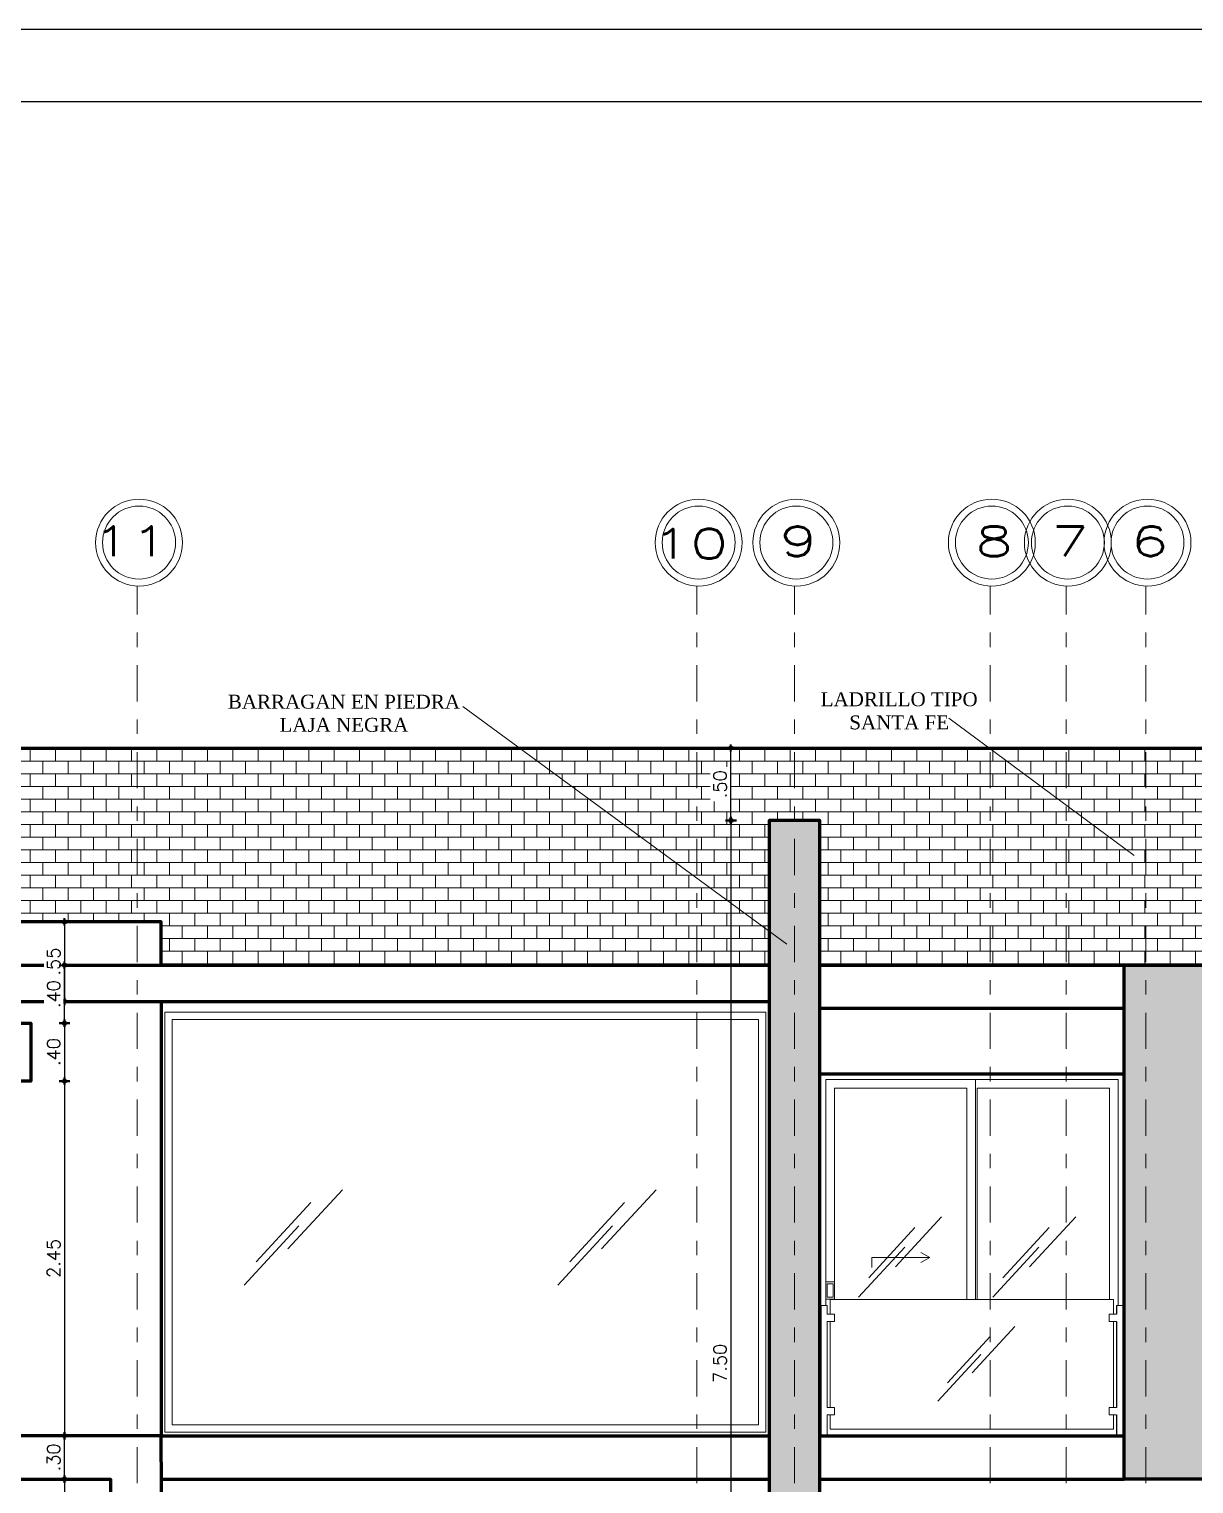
# Model space of a CAD drawing. Header units: metres. Extents: x -50 to 76, y -61 to 14.
# Drawn here: x -14.79 to -6.75, y -35.88 to -25.83 of the extents above; entities that cross this region are included whole.
import ezdxf

# ---------------------------------------------------------------- set-up
doc = ezdxf.new("R2010")
doc.units = ezdxf.units.M
doc.header["$MEASUREMENT"] = 0
doc.set_wipeout_variables(frame=1)
for name, pattern in [('CENTERX2', [4, 2.5, -0.5, 0.5, -0.5]), ('DASHDOT2', [0.5, 0.25, -0.125, 0, -0.125]), ('Wipeout_Contour', [1, 0, -1])]:
    doc.linetypes.add(name, pattern=pattern)
for name, color, linetype, lineweight in [('1 ACHURADO PLACAS', 45, 'Continuous', 15), ('1 CALCAS', 255, 'Continuous', 60), ('1 NIVELES', 145, 'Continuous', 18), ('1 PUERTAS', 251, 'Continuous', 18), ('1 VENTTANAS', 2, 'Continuous', 18), ('_TXT1', 7, 'Continuous', 0), ('achurados', 251, 'Continuous', 0), ('COTA10', 153, 'Continuous', 13), ('COTAS', 251, 'Continuous', 35), ('EJES', 251, 'CENTERX2', 0), ('F-PLANO 3', 81, 'Continuous', 20), ('Interior - Escaleras & Barandillas_Pluma_Nº__11', 171, 'Continuous', 18)]:
    doc.layers.add(name, color=color, linetype=linetype, lineweight=lineweight)
doc.layers.add('Interior - Escaleras & Barandillas', color=7, linetype='Continuous')
doc.layers.add('TEXT', color=4, linetype='Continuous')
doc.layers.add('Interior - Escaleras & Barandillas_Pluma_Nº__91', color=171, linetype='Continuous', lineweight=13, true_color=0xaaaaff)
doc.styles.add('ARIAL', font='CENTURY.TTF')
doc.styles.add('cotas', font='romans.shx')
doc.styles.add('ROMANS', font='romans', dxfattribs={"width": 0.7})
doc.dimstyles.new('COT-50', dxfattribs={"dimscale": 0.5, "dimtxt": 0.18, "dimasz": 0.05, "dimexe": 0.08, "dimexo": 0.1, "dimgap": 0.06, "dimtad": 1, "dimzin": 4, "dimdsep": 46, "dimtxsty": 'cotas', "dimblk1": 'COTA', "dimblk2": 'COTA', "dimsah": 1, "dimcen": 0.09, "dimse1": 1, "dimse2": 1, "dimclrd": 256, "dimclre": 253, "dimclrt": 14, "dimadec": 0, "dimazin": 0, "dimtfac": 1, "dimtix": 1, "dimtmove": 0, "dimatfit": 3, "dimldrblk": 'COTA', "dimfxl": 1, "dimtfill": 1, "dimtfillclr": 256, "dimtolj": 1, "dimtzin": 12, "dimarcsym": 0})

# ---------------------------------------------------------------- blocks, each defined once
blk = doc.blocks.new('FORMATO')
for p, q in [((-116.387, -6.272), (-56.387, -6.272)), ((-115.887, -6.772), (-56.887, -6.772))]:
    blk.add_line(p, q)
blk = doc.blocks.new('COTA')
for p, q in [((-1, 0), (1, 0)), ((0, 1.5), (0, -1.5))]:
    blk.add_line(p, q)
blk.add_circle((0, 0), 0.5)
blk = doc.blocks.new('*D726')
at = {"layer": 'COTAS', "lineweight": -2, "transparency": 16777216}
blk.add_line((-14.55, -32.021), (-14.55, -32.521), dxfattribs=at)
at = {"layer": 'Defpoints', "color": 0, "transparency": 16777216}
for p in [(-13.882, -31.996), (-14.55, -32.546), (-13.882, -32.546)]:
    blk.add_point(p, dxfattribs=at)
at = {"layer": 'COTAS', "lineweight": -2, "transparency": 16777216, "xscale": 0.025, "yscale": 0.025, "zscale": 0.025}
for p, rotation in [((-14.55, -31.996), 90), ((-14.55, -32.546), 270)]:
    blk.add_blockref('COTA', p, dxfattribs=dict(at, rotation=rotation))
at = {"layer": 'COTAS', "color": 14, "transparency": 16777216, "insert": (-14.625, -32.271), "char_height": 0.09, "attachment_point": 5, "rotation": 90, "style": 'cotas', "bg_fill": 3, "box_fill_scale": 1.25, "bg_fill_color": 256, "bg_fill_true_color": 13158600, "bg_fill_transparency": 0}
blk.add_mtext('\\A1;.55', dxfattribs=at)
blk = doc.blocks.new('*D727')
at = {"layer": 'COTAS', "lineweight": -2, "transparency": 16777216}
blk.add_line((-14.55, -32.671), (-14.55, -32.321), dxfattribs=at)
at = {"layer": 'Defpoints', "color": 0, "transparency": 16777216}
for p in [(-14.782, -32.296), (-14.55, -32.296), (-14.782, -32.696)]:
    blk.add_point(p, dxfattribs=at)
at = {"layer": 'COTAS', "lineweight": -2, "transparency": 16777216, "xscale": 0.025, "yscale": 0.025, "zscale": 0.025}
for p, rotation in [((-14.55, -32.296), 90), ((-14.55, -32.696), 270)]:
    blk.add_blockref('COTA', p, dxfattribs=dict(at, rotation=rotation))
at = {"layer": 'COTAS', "color": 14, "transparency": 16777216, "insert": (-14.625, -32.496), "char_height": 0.09, "attachment_point": 5, "rotation": 90, "style": 'cotas', "bg_fill": 3, "box_fill_scale": 1.25, "bg_fill_color": 256, "bg_fill_true_color": 13158600, "bg_fill_transparency": 0}
blk.add_mtext('\\A1;.40', dxfattribs=at)
blk = doc.blocks.new('*D728')
at = {"layer": 'COTAS', "lineweight": -2, "transparency": 16777216}
blk.add_line((-14.55, -32.721), (-14.55, -33.071), dxfattribs=at)
at = {"layer": 'Defpoints', "color": 0, "transparency": 16777216}
for p in [(-14.782, -32.696), (-14.782, -33.096), (-14.55, -33.096)]:
    blk.add_point(p, dxfattribs=at)
at = {"layer": 'COTAS', "lineweight": -2, "transparency": 16777216, "xscale": 0.025, "yscale": 0.025, "zscale": 0.025}
for p, rotation in [((-14.55, -32.696), 90), ((-14.55, -33.096), 270)]:
    blk.add_blockref('COTA', p, dxfattribs=dict(at, rotation=rotation))
at = {"layer": 'COTAS', "color": 14, "transparency": 16777216, "insert": (-14.625, -32.896), "char_height": 0.09, "attachment_point": 5, "rotation": 90, "style": 'cotas', "bg_fill": 3, "box_fill_scale": 1.25, "bg_fill_color": 256, "bg_fill_true_color": 13158600, "bg_fill_transparency": 0}
blk.add_mtext('\\A1;.40', dxfattribs=at)
blk = doc.blocks.new('*D729')
at = {"layer": 'COTAS', "lineweight": -2, "transparency": 16777216}
blk.add_line((-14.55, -33.121), (-14.55, -35.521), dxfattribs=at)
at = {"layer": 'Defpoints', "color": 0, "transparency": 16777216}
for p in [(-14.782, -33.096), (-14.782, -35.546), (-14.55, -35.546)]:
    blk.add_point(p, dxfattribs=at)
at = {"layer": 'COTAS', "lineweight": -2, "transparency": 16777216, "xscale": 0.025, "yscale": 0.025, "zscale": 0.025}
for p, rotation in [((-14.55, -33.096), 90), ((-14.55, -35.546), 270)]:
    blk.add_blockref('COTA', p, dxfattribs=dict(at, rotation=rotation))
at = {"layer": 'COTAS', "color": 14, "transparency": 16777216, "insert": (-14.625, -34.321), "char_height": 0.09, "attachment_point": 5, "rotation": 90, "style": 'cotas', "bg_fill": 3, "box_fill_scale": 1.25, "bg_fill_color": 256, "bg_fill_true_color": 13158600, "bg_fill_transparency": 0}
blk.add_mtext('\\A1;2.45', dxfattribs=at)
blk = doc.blocks.new('*D730')
at = {"layer": 'COTAS', "lineweight": -2, "transparency": 16777216}
blk.add_line((-14.55, -35.821), (-14.55, -35.571), dxfattribs=at)
at = {"layer": 'Defpoints', "color": 0, "transparency": 16777216}
for p in [(-13.882, -35.546), (-14.232, -35.846)]:
    blk.add_point(p, dxfattribs=at)
at = {"layer": 'COTAS', "lineweight": -2, "transparency": 16777216, "xscale": 0.025, "yscale": 0.025, "zscale": 0.025}
for p, rotation in [((-14.55, -35.546), 90), ((-14.55, -35.846), 270)]:
    blk.add_blockref('COTA', p, dxfattribs=dict(at, rotation=rotation))
at = {"layer": 'COTAS', "color": 14, "transparency": 16777216, "insert": (-14.625, -35.696), "char_height": 0.09, "attachment_point": 5, "rotation": 90, "style": 'cotas', "bg_fill": 3, "box_fill_scale": 1.25, "bg_fill_color": 256, "bg_fill_true_color": 13158600, "bg_fill_transparency": 0}
blk.add_mtext('\\A1;.30', dxfattribs=at)
at = {"layer": 'Defpoints', "color": 0, "transparency": 16777216}
blk.add_point((-14.55, -35.546), dxfattribs=at)
blk = doc.blocks.new('*D731')
at = {"layer": 'COTAS', "lineweight": -2, "transparency": 16777216}
blk.add_line((-14.55, -35.871), (-14.55, -38.771), dxfattribs=at)
at = {"layer": 'Defpoints', "color": 0, "transparency": 16777216}
for p in [(-14.232, -35.846), (-14.55, -38.796), (-14.232, -38.796)]:
    blk.add_point(p, dxfattribs=at)
at = {"layer": 'COTAS', "lineweight": -2, "transparency": 16777216, "xscale": 0.025, "yscale": 0.025, "zscale": 0.025}
for p, rotation in [((-14.55, -35.846), 90), ((-14.55, -38.796), 270)]:
    blk.add_blockref('COTA', p, dxfattribs=dict(at, rotation=rotation))
at = {"layer": 'COTAS', "color": 14, "transparency": 16777216, "insert": (-14.625, -37.321), "char_height": 0.09, "attachment_point": 5, "rotation": 90, "style": 'cotas', "bg_fill": 3, "box_fill_scale": 1.25, "bg_fill_color": 256, "bg_fill_true_color": 13158600, "bg_fill_transparency": 0}
blk.add_mtext('\\A1;2.95', dxfattribs=at)
blk = doc.blocks.new('*D733')
at = {"layer": 'COTAS', "lineweight": -2, "transparency": 16777216}
blk.add_line((-9.947, -31.321), (-9.947, -38.771), dxfattribs=at)
at = {"layer": 'Defpoints', "color": 0, "transparency": 16777216}
for p in [(-9.682, -31.296), (-9.947, -38.796), (-9.682, -38.796)]:
    blk.add_point(p, dxfattribs=at)
at = {"layer": 'COTAS', "lineweight": -2, "transparency": 16777216, "xscale": 0.025, "yscale": 0.025, "zscale": 0.025}
for p, rotation in [((-9.947, -31.296), 90), ((-9.947, -38.796), 270)]:
    blk.add_blockref('COTA', p, dxfattribs=dict(at, rotation=rotation))
at = {"layer": 'COTAS', "color": 14, "transparency": 16777216, "insert": (-10.022, -35.046), "char_height": 0.09, "attachment_point": 5, "rotation": 90, "style": 'cotas', "bg_fill": 3, "box_fill_scale": 1.25, "bg_fill_color": 256, "bg_fill_true_color": 13158600, "bg_fill_transparency": 0}
blk.add_mtext('\\A1;7.50', dxfattribs=at)
blk = doc.blocks.new('*D734')
at = {"layer": 'COTAS', "lineweight": -2, "transparency": 16777216}
blk.add_line((-9.947, -31.271), (-9.947, -30.821), dxfattribs=at)
at = {"layer": 'Defpoints', "color": 0, "transparency": 16777216}
for p in [(-9.947, -30.796), (-9.682, -30.796), (-9.682, -31.296)]:
    blk.add_point(p, dxfattribs=at)
at = {"layer": 'COTAS', "lineweight": -2, "transparency": 16777216, "xscale": 0.025, "yscale": 0.025, "zscale": 0.025}
for p, rotation in [((-9.947, -30.796), 90), ((-9.947, -31.296), 270)]:
    blk.add_blockref('COTA', p, dxfattribs=dict(at, rotation=rotation))
at = {"layer": 'COTAS', "color": 14, "transparency": 16777216, "insert": (-10.022, -31.046), "char_height": 0.09, "attachment_point": 5, "rotation": 90, "style": 'cotas', "bg_fill": 3, "box_fill_scale": 1.25, "bg_fill_color": 256, "bg_fill_true_color": 13158600, "bg_fill_transparency": 0}
blk.add_mtext('\\A1;.50', dxfattribs=at)

msp = doc.modelspace()

# ---------------------------------------------------------------- hatches: boundary and pattern name
at = {"layer": '1 ACHURADO PLACAS'}
h = msp.add_hatch(dxfattribs=at)
h.set_pattern_fill('BRICK', color=256, scale=0.35)
h.paths.add_polyline_path([(-15.482, -30.796), (-15.632, -30.796), (-15.632, -31.996), (-15.482, -31.996)])
h.paths.add_polyline_path([(-14.047, -30.796), (-15.482, -30.796), (-15.482, -31.996), (-14.047, -31.996)])
h.paths.add_polyline_path([(-10.182, -30.796), (-14.047, -30.796), (-14.047, -31.996), (-13.882, -31.996), (-13.882, -32.296), (-10.182, -32.296)])
h.paths.add_polyline_path([(-9.682, -31.296), (-9.507, -31.296), (-9.507, -30.796), (-10.182, -30.796), (-10.182, -32.296), (-9.682, -32.296)])
h.paths.add_polyline_path([(-8.157, -30.796), (-9.507, -30.796), (-9.507, -31.296), (-9.332, -31.296), (-9.332, -32.296), (-8.157, -32.296)])
h.paths.add_polyline_path([(-7.632, -30.796), (-8.157, -30.796), (-8.157, -32.296), (-7.632, -32.296)])
h.paths.add_polyline_path([(-7.082, -30.796), (-7.632, -30.796), (-7.632, -32.296), (-7.232, -32.296), (-7.082, -32.296)])
h.paths.add_polyline_path([(-5.257, -30.796), (-7.082, -30.796), (-7.082, -32.296), (-5.257, -32.296)])
h.paths.add_polyline_path([(-4.007, -30.796), (-5.257, -30.796), (-5.257, -32.296), (-4.007, -32.296)])
h.paths.add_polyline_path([(-3.932, -30.796), (-4.007, -30.796), (-4.007, -32.296), (-3.932, -32.296)])
h = msp.add_hatch(dxfattribs=at)
h.set_pattern_fill('AR-RSHKE', color=256, scale=0.008, angle=90)
h.paths.add_polyline_path([(-9.507, -31.296), (-9.682, -31.296), (-9.682, -38.796), (-9.507, -38.796)])
h.paths.add_polyline_path([(-9.332, -31.296), (-9.507, -31.296), (-9.507, -38.796), (-9.332, -38.796)])
h.paths.add_polyline_path([(-5.482, -32.696), (-5.257, -32.696), (-5.257, -32.296), (-7.082, -32.296), (-7.082, -35.846), (-5.257, -35.846), (-5.257, -35.546), (-5.482, -35.546)])
h.paths.add_polyline_path([(-7.082, -32.296), (-7.232, -32.296), (-7.232, -35.846), (-7.082, -35.846)])
h.paths.add_polyline_path([(-4.007, -32.296), (-5.257, -32.296), (-5.257, -32.696), (-4.007, -32.696)])
h.paths.add_polyline_path([(-3.082, -32.296), (-4.007, -32.296), (-4.007, -32.696), (-3.582, -32.696), (-3.582, -33.096), (-4.007, -33.096), (-4.007, -35.846), (-3.082, -35.846)])
h.paths.add_polyline_path([(-4.007, -33.096), (-5.032, -33.096), (-5.032, -35.546), (-5.257, -35.546), (-5.257, -35.846), (-4.007, -35.846)])
h.paths.add_polyline_path([(-2.932, -32.296), (-3.082, -32.296), (-3.082, -35.846), (-2.932, -35.846), (-2.932, -35.546), (-2.932, -35.546), (-2.932, -34.646)])

# ---------------------------------------------------------------- linework, layer by layer
at = {"layer": '1 CALCAS'}
for p, q in [((-13.882, -32.296), (-9.682, -32.296)), ((-9.332, -32.296), (-7.232, -32.296)), ((-19.832, -32.546), (-9.682, -32.546)), ((-13.882, -32.546), (-13.882, -35.546)), ((-7.232, -32.596), (-9.332, -32.596)), ((-9.332, -33.046), (-7.232, -33.046)), ((-13.882, -35.546), (-9.682, -35.546)), ((-13.882, -35.846), (-9.682, -35.846)), ((-9.332, -35.846), (-7.232, -35.846))]:
    msp.add_line(p, q, dxfattribs=at)
msp.add_lwpolyline([(-15.632, -31.996), (-15.632, -30.796), (-3.932, -30.796), (-3.932, -32.296)], dxfattribs=at)
for points in [[(-13.882, -32.296), (-13.882, -31.996), (-20.132, -31.996), (-20.132, -35.846), (-14.232, -35.846), (-14.232, -38.796), (-13.862, -38.796), (-13.882, -35.546), (-19.832, -35.546), (-19.832, -32.296)], [(-18.232, -32.696), (-14.782, -32.696), (-14.782, -33.096), (-18.232, -33.096)]]:
    msp.add_lwpolyline(points, close=True, dxfattribs=at)
at = {"layer": '1 NIVELES'}
msp.add_line((-8.442, -30.589), (-7.161, -31.538), dxfattribs=at)
at = {"layer": '1 PUERTAS'}
for p, q in [((-9.292, -33.086), (-7.272, -33.086)), ((-9.292, -34.483), (-9.232, -34.483))]:
    msp.add_line(p, q, dxfattribs=at)
for points in [[(-8.974, -34.385), (-8.974, -34.315), (-8.574, -34.315), (-8.635, -34.35)], [(-8.635, -34.28), (-8.574, -34.315)]]:
    msp.add_lwpolyline(points, dxfattribs=at)
at = {"layer": '1 VENTTANAS'}
for points in [[(-13.857, -32.621), (-9.707, -32.621), (-9.707, -35.521), (-13.857, -35.521)], [(-13.807, -32.671), (-9.757, -32.671), (-9.757, -35.471), (-13.807, -35.471)]]:
    msp.add_lwpolyline(points, close=True, dxfattribs=at)
at = {"layer": 'achurados', "color": 251, "linetype": 'ByBlock'}
for centre in [(-14.035, -29.377), (-10.17, -29.377), (-9.495, -29.377), (-8.145, -29.377), (-7.62, -29.377), (-7.07, -29.377)]:
    msp.add_circle(centre, 0.3, dxfattribs=at)
at = {"layer": 'COTA10'}
for p, q in [((-13.008, -34.256), (-12.631, -33.847)), ((-10.841, -34.256), (-10.464, -33.847)), ((-13.225, -34.345), (-12.849, -33.935)), ((-11.059, -34.345), (-10.682, -33.935)), ((-8.811, -34.38), (-8.492, -34.034)), ((-7.884, -34.38), (-7.565, -34.034)), ((-13.308, -34.505), (-12.932, -34.096)), ((-11.142, -34.505), (-10.765, -34.096)), ((-8.995, -34.455), (-8.676, -34.108)), ((-8.068, -34.455), (-7.749, -34.108))]:
    msp.add_line(p, q, dxfattribs=at)
at = {"layer": 'EJES', "linetype": 'DASHDOT2'}
for p, q in [((-14.047, -40.074), (-14.047, -29.677)), ((-14.047, -40.074), (-14.047, -29.677)), ((-10.182, -40.074), (-10.182, -29.677)), ((-10.182, -40.074), (-10.182, -29.677)), ((-9.507, -40.074), (-9.507, -29.677)), ((-7.082, -40.074), (-7.082, -29.677))]:
    msp.add_line(p, q, dxfattribs=at)
at = {"layer": 'F-PLANO 3', "color": 1, "linetype": 'ByBlock'}
for centre in [(-14.035, -29.377), (-10.17, -29.377), (-9.495, -29.377), (-8.145, -29.377), (-7.62, -29.377), (-7.07, -29.377)]:
    msp.add_circle(centre, 0.252, dxfattribs=at)

# ---------------------------------------------------------------- block references
msp.add_blockref('FORMATO', (65.943, -19.558))

# ---------------------------------------------------------------- texts
at = {"layer": '_TXT1', "style": 'ROMANS', "width": 1.5}
for s, height, p in [('11', 0.2042, (-14.356, -29.47)), ('10', 0.2042, (-10.491, -29.487)), ('9', 0.204, (-9.611, -29.47)), ('8', 0.204, (-8.261, -29.47)), ('7', 0.204, (-7.736, -29.47)), ('6', 0.204, (-7.186, -29.47))]:
    msp.add_text(s, height=height, dxfattribs=at).set_placement(p)
at = {"layer": 'TEXT', "char_height": 0.096, "width": 1.68138, "attachment_point": 2, "style": 'ARIAL'}
for s, insert in [('BARRAGAN EN PIEDRA LAJA NEGRA', (-12.62, -30.428)), ('LADRILLO TIPO \\PSANTA FE ', (-8.785, -30.411))]:
    msp.add_mtext(s, dxfattribs=dict(at, insert=insert))

# ---------------------------------------------------------------- next in the draw order: dimensions: what is measured, and where the dimension line sits
at = {"layer": 'COTAS'}
dim = msp.add_linear_dim(base=(-14.55, -32.546), p1=(-13.882, -31.996), p2=(-13.882, -32.546), angle=90, dimstyle='COT-50', dxfattribs=at)
dim.commit()
dim.dimension.update_dxf_attribs({"geometry": '*D726', "text_midpoint": (-14.625, -32.271)})

# ---------------------------------------------------------------- next in the draw order: wipeouts: each hides what was drawn before it
at = {"color": 254, "linetype": 'Wipeout_Contour', "lineweight": 0, "ltscale": 15.587426}
msp.add_wipeout([(-9.332, -35.546), (-9.331, -35.546), (-9.331, -34.646), (-9.332, -34.646)], dxfattribs=at).dxf.layer = 'Interior - Escaleras & Barandillas'

# ---------------------------------------------------------------- next in the draw order: dimensions: what is measured, and where the dimension line sits
at = {"layer": 'COTAS'}
dim = msp.add_linear_dim(base=(-14.55, -32.296), p1=(-14.782, -32.696), p2=(-14.782, -32.296), angle=90, dimstyle='COT-50', dxfattribs=at)
dim.commit()
dim.dimension.update_dxf_attribs({"geometry": '*D727', "text_midpoint": (-14.625, -32.496)})

# ---------------------------------------------------------------- next in the draw order: wipeouts: each hides what was drawn before it
at = {"color": 254, "linetype": 'Wipeout_Contour', "lineweight": 0, "ltscale": 15.585786}
msp.add_wipeout([(-9.331, -35.546), (-9.329, -35.546), (-9.329, -34.646), (-9.331, -34.646)], dxfattribs=at).dxf.layer = 'Interior - Escaleras & Barandillas'

# ---------------------------------------------------------------- next in the draw order: dimensions: what is measured, and where the dimension line sits
at = {"layer": 'COTAS'}
dim = msp.add_linear_dim(base=(-14.55, -33.096), p1=(-14.782, -32.696), p2=(-14.782, -33.096), angle=90, dimstyle='COT-50', dxfattribs=at)
dim.commit()
dim.dimension.update_dxf_attribs({"geometry": '*D728', "text_midpoint": (-14.625, -32.896)})

# ---------------------------------------------------------------- next in the draw order: wipeouts: each hides what was drawn before it
at = {"color": 254, "linetype": 'Wipeout_Contour', "lineweight": 0, "ltscale": 15.583366}
msp.add_wipeout([(-9.329, -35.546), (-9.326, -35.546), (-9.326, -34.646), (-9.329, -34.646)], dxfattribs=at).dxf.layer = 'Interior - Escaleras & Barandillas'

# ---------------------------------------------------------------- next in the draw order: dimensions: what is measured, and where the dimension line sits
at = {"layer": 'COTAS'}
dim = msp.add_linear_dim(base=(-14.55, -35.546), p1=(-14.782, -33.096), p2=(-14.782, -35.546), angle=90, dimstyle='COT-50', dxfattribs=at)
dim.commit()
dim.dimension.update_dxf_attribs({"geometry": '*D729', "text_midpoint": (-14.625, -34.321)})

# ---------------------------------------------------------------- next in the draw order: wipeouts: each hides what was drawn before it
at = {"color": 254, "linetype": 'Wipeout_Contour', "lineweight": 0, "ltscale": 15.580242}
msp.add_wipeout([(-9.326, -35.546), (-9.323, -35.546), (-9.323, -34.646), (-9.326, -34.646)], dxfattribs=at).dxf.layer = 'Interior - Escaleras & Barandillas'

# ---------------------------------------------------------------- next in the draw order: dimensions: what is measured, and where the dimension line sits
at = {"layer": 'COTAS'}
dim = msp.add_linear_dim(base=(-14.55, -35.546), p1=(-14.232, -35.846), p2=(-13.882, -35.546), angle=90, dimstyle='COT-50', dxfattribs=at)
dim.commit()
dim.dimension.update_dxf_attribs({"geometry": '*D730', "text_midpoint": (-14.625, -35.696)})

# ---------------------------------------------------------------- next in the draw order: wipeouts: each hides what was drawn before it
at = {"color": 254, "linetype": 'Wipeout_Contour', "lineweight": 0, "ltscale": 15.576513}
msp.add_wipeout([(-9.323, -35.546), (-9.32, -35.546), (-9.32, -34.646), (-9.323, -34.646)], dxfattribs=at).dxf.layer = 'Interior - Escaleras & Barandillas'

# ---------------------------------------------------------------- next in the draw order: dimensions: what is measured, and where the dimension line sits
at = {"layer": 'COTAS'}
dim = msp.add_linear_dim(base=(-14.55, -38.796), p1=(-14.232, -35.846), p2=(-14.232, -38.796), angle=90, dimstyle='COT-50', dxfattribs=at)
dim.commit()
dim.dimension.update_dxf_attribs({"geometry": '*D731', "text_midpoint": (-14.625, -37.321)})

# ---------------------------------------------------------------- next in the draw order: wipeouts: each hides what was drawn before it
at = {"color": 254, "linetype": 'Wipeout_Contour', "lineweight": 0, "ltscale": 15.572298}
msp.add_wipeout([(-9.32, -35.546), (-9.316, -35.546), (-9.316, -34.646), (-9.32, -34.646)], dxfattribs=at).dxf.layer = 'Interior - Escaleras & Barandillas'

# ---------------------------------------------------------------- next in the draw order: wipeouts: each hides what was drawn before it
at = {"color": 254, "linetype": 'Wipeout_Contour', "lineweight": 0, "ltscale": 15.567729}
msp.add_wipeout([(-9.316, -35.546), (-9.312, -35.546), (-9.312, -34.646), (-9.316, -34.646)], dxfattribs=at).dxf.layer = 'Interior - Escaleras & Barandillas'

# ---------------------------------------------------------------- next in the draw order: wipeouts: each hides what was drawn before it
at = {"color": 254, "linetype": 'Wipeout_Contour', "lineweight": 0, "ltscale": 15.562947}
msp.add_wipeout([(-9.312, -35.546), (-9.307, -35.546), (-9.307, -34.646), (-9.312, -34.646)], dxfattribs=at).dxf.layer = 'Interior - Escaleras & Barandillas'

# ---------------------------------------------------------------- next in the draw order: wipeouts: each hides what was drawn before it
at = {"color": 254, "linetype": 'Wipeout_Contour', "lineweight": 0, "ltscale": 15.558099}
msp.add_wipeout([(-9.307, -35.546), (-9.303, -35.546), (-9.303, -34.646), (-9.307, -34.646)], dxfattribs=at).dxf.layer = 'Interior - Escaleras & Barandillas'

# ---------------------------------------------------------------- next in the draw order: wipeouts: each hides what was drawn before it
at = {"color": 254, "linetype": 'Wipeout_Contour', "lineweight": 0, "ltscale": 15.553333}
msp.add_wipeout([(-9.303, -35.546), (-9.299, -35.546), (-9.299, -34.646), (-9.303, -34.646)], dxfattribs=at).dxf.layer = 'Interior - Escaleras & Barandillas'

# ---------------------------------------------------------------- next in the draw order: wipeouts: each hides what was drawn before it
at = {"color": 254, "linetype": 'Wipeout_Contour', "lineweight": 0, "ltscale": 15.548791}
msp.add_wipeout([(-9.299, -35.546), (-9.295, -35.546), (-9.295, -34.646), (-9.299, -34.646)], dxfattribs=at).dxf.layer = 'Interior - Escaleras & Barandillas'

# ---------------------------------------------------------------- next in the draw order: wipeouts: each hides what was drawn before it
at = {"color": 254, "linetype": 'Wipeout_Contour', "lineweight": 0, "ltscale": 15.54461}
msp.add_wipeout([(-9.295, -35.546), (-9.291, -35.546), (-9.291, -34.646), (-9.295, -34.646)], dxfattribs=at).dxf.layer = 'Interior - Escaleras & Barandillas'

# ---------------------------------------------------------------- next in the draw order: wipeouts: each hides what was drawn before it
at = {"color": 254, "linetype": 'Wipeout_Contour', "lineweight": 0, "ltscale": 15.540912}
msp.add_wipeout([(-9.291, -35.546), (-9.288, -35.546), (-9.288, -34.646), (-9.291, -34.646)], dxfattribs=at).dxf.layer = 'Interior - Escaleras & Barandillas'

# ---------------------------------------------------------------- next in the draw order: wipeouts: each hides what was drawn before it
at = {"color": 254, "linetype": 'Wipeout_Contour', "lineweight": 0, "ltscale": 15.537806}
msp.add_wipeout([(-9.288, -35.546), (-9.286, -35.546), (-9.286, -34.646), (-9.288, -34.646)], dxfattribs=at).dxf.layer = 'Interior - Escaleras & Barandillas'

# ---------------------------------------------------------------- next in the draw order: wipeouts: each hides what was drawn before it
at = {"color": 254, "linetype": 'Wipeout_Contour', "lineweight": 0, "ltscale": 15.53538}
msp.add_wipeout([(-9.286, -35.546), (-9.284, -35.546), (-9.284, -34.646), (-9.286, -34.646)], dxfattribs=at).dxf.layer = 'Interior - Escaleras & Barandillas'

# ---------------------------------------------------------------- next in the draw order: wipeouts: each hides what was drawn before it
at = {"color": 254, "linetype": 'Wipeout_Contour', "lineweight": 0, "ltscale": 15.533706}
msp.add_wipeout([(-9.284, -35.546), (-9.283, -35.546), (-9.283, -34.646), (-9.284, -34.646)], dxfattribs=at).dxf.layer = 'Interior - Escaleras & Barandillas'

# ---------------------------------------------------------------- next in the draw order: wipeouts: each hides what was drawn before it
at = {"color": 254, "linetype": 'Wipeout_Contour', "lineweight": 0, "ltscale": 47.383865}
msp.add_wipeout([(-9.282, -34.646), (-9.283, -34.646), (-9.283, -35.546), (-9.282, -35.546), (-9.282, -35.401), (-9.283, -35.401), (-9.283, -35.351), (-9.282, -35.351), (-9.282, -34.756), (-9.283, -34.756), (-9.283, -34.706), (-9.282, -34.706)], dxfattribs=at).dxf.layer = 'Interior - Escaleras & Barandillas'

# ---------------------------------------------------------------- next in the draw order: linework, layer by layer
at = {"layer": 'Interior - Escaleras & Barandillas_Pluma_Nº__11', "color": 171, "linetype": 'Continuous', "lineweight": 18}
for p, q in [((-9.332, -34.646), (-9.332, -34.646)), ((-9.332, -34.646), (-9.331, -34.646)), ((-9.331, -34.646), (-9.329, -34.646)), ((-9.329, -34.646), (-9.326, -34.646)), ((-9.326, -34.646), (-9.323, -34.646)), ((-9.323, -34.646), (-9.32, -34.646)), ((-9.32, -34.646), (-9.316, -34.646)), ((-9.316, -34.646), (-9.312, -34.646)), ((-9.312, -34.646), (-9.307, -34.646)), ((-9.307, -34.646), (-9.303, -34.646)), ((-9.303, -34.646), (-9.299, -34.646)), ((-9.299, -34.646), (-9.295, -34.646)), ((-9.295, -34.646), (-9.291, -34.646)), ((-9.291, -34.646), (-9.288, -34.646)), ((-9.288, -34.646), (-9.286, -34.646)), ((-9.286, -34.646), (-9.284, -34.646)), ((-9.284, -34.646), (-9.283, -34.646)), ((-9.283, -34.646), (-9.282, -34.646)), ((-9.282, -34.706), (-9.282, -34.646)), ((-9.282, -35.351), (-9.282, -34.756)), ((-9.282, -35.546), (-9.282, -35.401))]:
    msp.add_line(p, q, dxfattribs=at)

# ---------------------------------------------------------------- next in the draw order: wipeouts: each hides what was drawn before it
at = {"color": 254, "linetype": 'Wipeout_Contour', "lineweight": 0, "ltscale": 75.99963}
msp.add_wipeout([(-9.232, -35.401), (-9.262, -35.401), (-9.262, -35.501), (-7.304, -35.501), (-7.304, -35.401), (-7.334, -35.401), (-7.334, -35.351), (-7.304, -35.351), (-7.304, -34.756), (-7.334, -34.756), (-7.334, -34.706), (-7.304, -34.706), (-7.304, -34.606), (-9.262, -34.606), (-9.262, -34.706), (-9.232, -34.706), (-9.232, -34.756), (-9.262, -34.756), (-9.262, -35.351), (-9.232, -35.351)], dxfattribs=at).dxf.layer = 'Interior - Escaleras & Barandillas'

# ---------------------------------------------------------------- next in the draw order: linework, layer by layer
at = {"layer": '1 PUERTAS'}
for p, q in [((-9.292, -34.646), (-9.292, -33.086)), ((-9.292, -34.603), (-9.232, -34.603))]:
    msp.add_line(p, q, dxfattribs=at)
for points in [[(-9.232, -34.606), (-9.232, -33.146), (-8.317, -33.146), (-8.317, -34.606)], [(-8.257, -33.086), (-8.257, -34.606)]]:
    msp.add_lwpolyline(points, dxfattribs=at)
msp.add_lwpolyline([(-9.282, -34.498), (-9.242, -34.498), (-9.242, -34.588), (-9.282, -34.588)], close=True, dxfattribs=at)
at = {"layer": 'COTA10'}
for p, q in [((-9.065, -34.59), (-8.747, -34.244)), ((-8.138, -34.59), (-7.82, -34.244)), ((-8.452, -35.181), (-8.156, -34.861)), ((-8.281, -35.112), (-7.986, -34.791)), ((-8.517, -35.307), (-8.222, -34.986))]:
    msp.add_line(p, q, dxfattribs=at)
at = {"layer": 'EJES', "linetype": 'DASHDOT2'}
for p, q in [((-8.157, -40.074), (-8.157, -29.677)), ((-7.632, -40.074), (-7.632, -29.677))]:
    msp.add_line(p, q, dxfattribs=at)
at = {"layer": 'Interior - Escaleras & Barandillas_Pluma_Nº__11', "color": 171, "linetype": 'Continuous', "lineweight": 18}
for p, q in [((-9.262, -34.606), (-7.304, -34.606)), ((-7.304, -35.501), (-9.262, -35.501))]:
    msp.add_line(p, q, dxfattribs=at)

# ---------------------------------------------------------------- next in the draw order: wipeouts: each hides what was drawn before it
at = {"color": 254, "linetype": 'Wipeout_Contour', "lineweight": 0, "ltscale": 16.847702}
msp.add_wipeout([(-9.232, -34.706), (-9.283, -34.706), (-9.283, -34.756), (-9.232, -34.756)], dxfattribs=at).dxf.layer = 'Interior - Escaleras & Barandillas'
at = {"color": 254, "linetype": 'Wipeout_Contour', "lineweight": 0, "ltscale": 16.835152}
msp.add_wipeout([(-7.334, -34.706), (-7.334, -34.756), (-7.283, -34.756), (-7.283, -34.706)], dxfattribs=at).dxf.layer = 'Interior - Escaleras & Barandillas'
at = {"color": 254, "linetype": 'Wipeout_Contour', "lineweight": 0, "ltscale": 14.374898}
msp.add_wipeout([(-9.232, -35.351), (-9.283, -35.351), (-9.283, -35.401), (-9.232, -35.401)], dxfattribs=at).dxf.layer = 'Interior - Escaleras & Barandillas'
at = {"color": 254, "linetype": 'Wipeout_Contour', "lineweight": 0, "ltscale": 14.3582}
msp.add_wipeout([(-7.334, -35.351), (-7.334, -35.401), (-7.283, -35.401), (-7.283, -35.351)], dxfattribs=at).dxf.layer = 'Interior - Escaleras & Barandillas'

# ---------------------------------------------------------------- next in the draw order: linework, layer by layer
at = {"layer": '1 CALCAS'}
msp.add_lwpolyline([(-9.332, -38.796), (-9.332, -31.296), (-9.682, -31.296), (-9.682, -38.796)], dxfattribs=at)
at = {"layer": 'Interior - Escaleras & Barandillas_Pluma_Nº__11', "color": 171, "linetype": 'Continuous', "lineweight": 18}
for p, q in [((-9.262, -34.706), (-9.262, -34.606)), ((-7.304, -34.606), (-7.304, -34.706)), ((-9.262, -35.351), (-9.262, -34.756)), ((-7.304, -34.756), (-7.304, -35.351)), ((-9.262, -35.501), (-9.262, -35.401)), ((-7.304, -35.401), (-7.304, -35.501))]:
    msp.add_line(p, q, dxfattribs=at)
at = {"layer": 'Interior - Escaleras & Barandillas_Pluma_Nº__91', "color": 161, "linetype": 'Continuous', "lineweight": 13, "true_color": 0xaaaaff}
for p, q in [((-9.232, -34.706), (-9.283, -34.706)), ((-9.232, -34.756), (-9.283, -34.756)), ((-9.232, -34.756), (-9.232, -34.706)), ((-7.334, -34.706), (-7.283, -34.706)), ((-7.334, -34.706), (-7.334, -34.756)), ((-7.334, -34.756), (-7.283, -34.756)), ((-9.232, -35.351), (-9.283, -35.351)), ((-9.232, -35.401), (-9.232, -35.351)), ((-7.334, -35.351), (-7.283, -35.351)), ((-7.334, -35.351), (-7.334, -35.401)), ((-9.232, -35.401), (-9.283, -35.401)), ((-7.334, -35.401), (-7.283, -35.401))]:
    msp.add_line(p, q, dxfattribs=at)

# ---------------------------------------------------------------- next in the draw order: dimensions: what is measured, and where the dimension line sits
at = {"layer": 'COTAS'}
dim = msp.add_linear_dim(base=(-9.947, -38.796), p1=(-9.682, -31.296), p2=(-9.682, -38.796), angle=90, dimstyle='COT-50', dxfattribs=at)
dim.commit()
dim.dimension.update_dxf_attribs({"geometry": '*D733', "text_midpoint": (-10.022, -35.046)})

# ---------------------------------------------------------------- next in the draw order: wipeouts: each hides what was drawn before it
at = {"color": 254, "linetype": 'Wipeout_Contour', "lineweight": 0, "ltscale": 47.26578}
msp.add_wipeout([(-7.284, -35.546), (-7.283, -35.546), (-7.283, -34.646), (-7.284, -34.646), (-7.284, -34.706), (-7.283, -34.706), (-7.283, -34.756), (-7.284, -34.756), (-7.284, -35.351), (-7.283, -35.351), (-7.283, -35.401), (-7.284, -35.401)], dxfattribs=at).dxf.layer = 'Interior - Escaleras & Barandillas'

# ---------------------------------------------------------------- next in the draw order: dimensions: what is measured, and where the dimension line sits
at = {"layer": 'COTAS'}
dim = msp.add_linear_dim(base=(-9.947, -30.796), p1=(-9.682, -31.296), p2=(-9.682, -30.796), angle=90, dimstyle='COT-50', dxfattribs=at)
dim.commit()
dim.dimension.update_dxf_attribs({"geometry": '*D734', "text_midpoint": (-10.022, -31.046)})

# ---------------------------------------------------------------- next in the draw order: wipeouts: each hides what was drawn before it
at = {"color": 254, "linetype": 'Wipeout_Contour', "lineweight": 0, "ltscale": 15.409618}
msp.add_wipeout([(-7.283, -35.546), (-7.282, -35.546), (-7.282, -34.646), (-7.283, -34.646)], dxfattribs=at).dxf.layer = 'Interior - Escaleras & Barandillas'

# ---------------------------------------------------------------- next in the draw order: linework, layer by layer
at = {"layer": '1 NIVELES'}
msp.add_line((-11.799, -30.509), (-9.562, -32.151), dxfattribs=at)

# ---------------------------------------------------------------- next in the draw order: wipeouts: each hides what was drawn before it
at = {"color": 254, "linetype": 'Wipeout_Contour', "lineweight": 0, "ltscale": 15.411058}
msp.add_wipeout([(-7.282, -35.546), (-7.28, -35.546), (-7.28, -34.646), (-7.282, -34.646)], dxfattribs=at).dxf.layer = 'Interior - Escaleras & Barandillas'

# ---------------------------------------------------------------- next in the draw order: linework, layer by layer
at = {"layer": '1 PUERTAS'}
msp.add_lwpolyline([(-8.247, -34.606), (-8.247, -33.146), (-7.332, -33.146), (-7.332, -34.606)], dxfattribs=at)

# ---------------------------------------------------------------- next in the draw order: wipeouts: each hides what was drawn before it
at = {"color": 254, "linetype": 'Wipeout_Contour', "lineweight": 0, "ltscale": 15.413189}
msp.add_wipeout([(-7.28, -35.546), (-7.278, -35.546), (-7.278, -34.646), (-7.28, -34.646)], dxfattribs=at).dxf.layer = 'Interior - Escaleras & Barandillas'

# ---------------------------------------------------------------- next in the draw order: wipeouts: each hides what was drawn before it
at = {"color": 254, "linetype": 'Wipeout_Contour', "lineweight": 0, "ltscale": 15.415952}
msp.add_wipeout([(-7.278, -35.546), (-7.275, -35.546), (-7.275, -34.646), (-7.278, -34.646)], dxfattribs=at).dxf.layer = 'Interior - Escaleras & Barandillas'

# ---------------------------------------------------------------- next in the draw order: wipeouts: each hides what was drawn before it
at = {"color": 254, "linetype": 'Wipeout_Contour', "lineweight": 0, "ltscale": 15.419266}
msp.add_wipeout([(-7.275, -35.546), (-7.271, -35.546), (-7.271, -34.646), (-7.275, -34.646)], dxfattribs=at).dxf.layer = 'Interior - Escaleras & Barandillas'

# ---------------------------------------------------------------- next in the draw order: wipeouts: each hides what was drawn before it
at = {"color": 254, "linetype": 'Wipeout_Contour', "lineweight": 0, "ltscale": 15.423037}
msp.add_wipeout([(-7.271, -35.546), (-7.267, -35.546), (-7.267, -34.646), (-7.271, -34.646)], dxfattribs=at).dxf.layer = 'Interior - Escaleras & Barandillas'

# ---------------------------------------------------------------- next in the draw order: wipeouts: each hides what was drawn before it
at = {"color": 254, "linetype": 'Wipeout_Contour', "lineweight": 0, "ltscale": 15.427153}
msp.add_wipeout([(-7.267, -35.546), (-7.263, -35.546), (-7.263, -34.646), (-7.267, -34.646)], dxfattribs=at).dxf.layer = 'Interior - Escaleras & Barandillas'

# ---------------------------------------------------------------- next in the draw order: wipeouts: each hides what was drawn before it
at = {"color": 254, "linetype": 'Wipeout_Contour', "lineweight": 0, "ltscale": 15.431493}
msp.add_wipeout([(-7.263, -35.546), (-7.259, -35.546), (-7.259, -34.646), (-7.263, -34.646)], dxfattribs=at).dxf.layer = 'Interior - Escaleras & Barandillas'

# ---------------------------------------------------------------- next in the draw order: wipeouts: each hides what was drawn before it
at = {"color": 254, "linetype": 'Wipeout_Contour', "lineweight": 0, "ltscale": 15.435927}
msp.add_wipeout([(-7.259, -35.546), (-7.254, -35.546), (-7.254, -34.646), (-7.259, -34.646)], dxfattribs=at).dxf.layer = 'Interior - Escaleras & Barandillas'

# ---------------------------------------------------------------- next in the draw order: wipeouts: each hides what was drawn before it
at = {"color": 254, "linetype": 'Wipeout_Contour', "lineweight": 0, "ltscale": 15.44032}
msp.add_wipeout([(-7.254, -35.546), (-7.25, -35.546), (-7.25, -34.646), (-7.254, -34.646)], dxfattribs=at).dxf.layer = 'Interior - Escaleras & Barandillas'

# ---------------------------------------------------------------- next in the draw order: wipeouts: each hides what was drawn before it
at = {"color": 254, "linetype": 'Wipeout_Contour', "lineweight": 0, "ltscale": 15.444537}
msp.add_wipeout([(-7.25, -35.546), (-7.246, -35.546), (-7.246, -34.646), (-7.25, -34.646)], dxfattribs=at).dxf.layer = 'Interior - Escaleras & Barandillas'

# ---------------------------------------------------------------- next in the draw order: wipeouts: each hides what was drawn before it
at = {"color": 254, "linetype": 'Wipeout_Contour', "lineweight": 0, "ltscale": 15.448447}
msp.add_wipeout([(-7.246, -35.546), (-7.243, -35.546), (-7.243, -34.646), (-7.246, -34.646)], dxfattribs=at).dxf.layer = 'Interior - Escaleras & Barandillas'

# ---------------------------------------------------------------- next in the draw order: wipeouts: each hides what was drawn before it
at = {"color": 254, "linetype": 'Wipeout_Contour', "lineweight": 0, "ltscale": 15.451927}
msp.add_wipeout([(-7.243, -35.546), (-7.239, -35.546), (-7.239, -34.646), (-7.243, -34.646)], dxfattribs=at).dxf.layer = 'Interior - Escaleras & Barandillas'

# ---------------------------------------------------------------- next in the draw order: wipeouts: each hides what was drawn before it
at = {"color": 254, "linetype": 'Wipeout_Contour', "lineweight": 0, "ltscale": 15.454867}
msp.add_wipeout([(-7.239, -35.546), (-7.237, -35.546), (-7.237, -34.646), (-7.239, -34.646)], dxfattribs=at).dxf.layer = 'Interior - Escaleras & Barandillas'

# ---------------------------------------------------------------- next in the draw order: wipeouts: each hides what was drawn before it
at = {"color": 254, "linetype": 'Wipeout_Contour', "lineweight": 0, "ltscale": 15.457171}
msp.add_wipeout([(-7.237, -35.546), (-7.235, -35.546), (-7.235, -34.646), (-7.237, -34.646)], dxfattribs=at).dxf.layer = 'Interior - Escaleras & Barandillas'

# ---------------------------------------------------------------- next in the draw order: wipeouts: each hides what was drawn before it
at = {"color": 254, "linetype": 'Wipeout_Contour', "lineweight": 0, "ltscale": 15.458767}
msp.add_wipeout([(-7.235, -35.546), (-7.234, -35.546), (-7.234, -34.646), (-7.235, -34.646)], dxfattribs=at).dxf.layer = 'Interior - Escaleras & Barandillas'

# ---------------------------------------------------------------- next in the draw order: linework, layer by layer
at = {"layer": '1 CALCAS'}
msp.add_line((-9.332, -35.546), (-7.232, -35.546), dxfattribs=at)
msp.add_lwpolyline([(-7.232, -32.296), (-2.932, -32.296), (-2.932, -35.846), (-7.232, -35.846)], close=True, dxfattribs=at)
at = {"layer": '1 PUERTAS'}
msp.add_line((-7.272, -33.086), (-7.272, -34.646), dxfattribs=at)
at = {"layer": 'Interior - Escaleras & Barandillas_Pluma_Nº__11', "color": 171, "linetype": 'Continuous', "lineweight": 18}
for p, q in [((-7.284, -34.646), (-7.283, -34.646)), ((-7.284, -34.706), (-7.284, -34.646)), ((-7.283, -34.646), (-7.282, -34.646)), ((-7.282, -34.646), (-7.28, -34.646)), ((-7.28, -34.646), (-7.278, -34.646)), ((-7.278, -34.646), (-7.275, -34.646)), ((-7.275, -34.646), (-7.271, -34.646)), ((-7.271, -34.646), (-7.267, -34.646)), ((-7.267, -34.646), (-7.263, -34.646)), ((-7.263, -34.646), (-7.259, -34.646)), ((-7.259, -34.646), (-7.254, -34.646)), ((-7.254, -34.646), (-7.25, -34.646)), ((-7.25, -34.646), (-7.246, -34.646)), ((-7.246, -34.646), (-7.243, -34.646)), ((-7.243, -34.646), (-7.239, -34.646)), ((-7.239, -34.646), (-7.237, -34.646)), ((-7.237, -34.646), (-7.235, -34.646)), ((-7.235, -34.646), (-7.234, -34.646)), ((-7.234, -34.646), (-7.234, -34.646)), ((-7.234, -35.546), (-7.234, -34.646)), ((-7.284, -35.351), (-7.284, -34.756)), ((-7.284, -35.546), (-7.284, -35.401))]:
    msp.add_line(p, q, dxfattribs=at)

doc.saveas('drawing.dxf')
